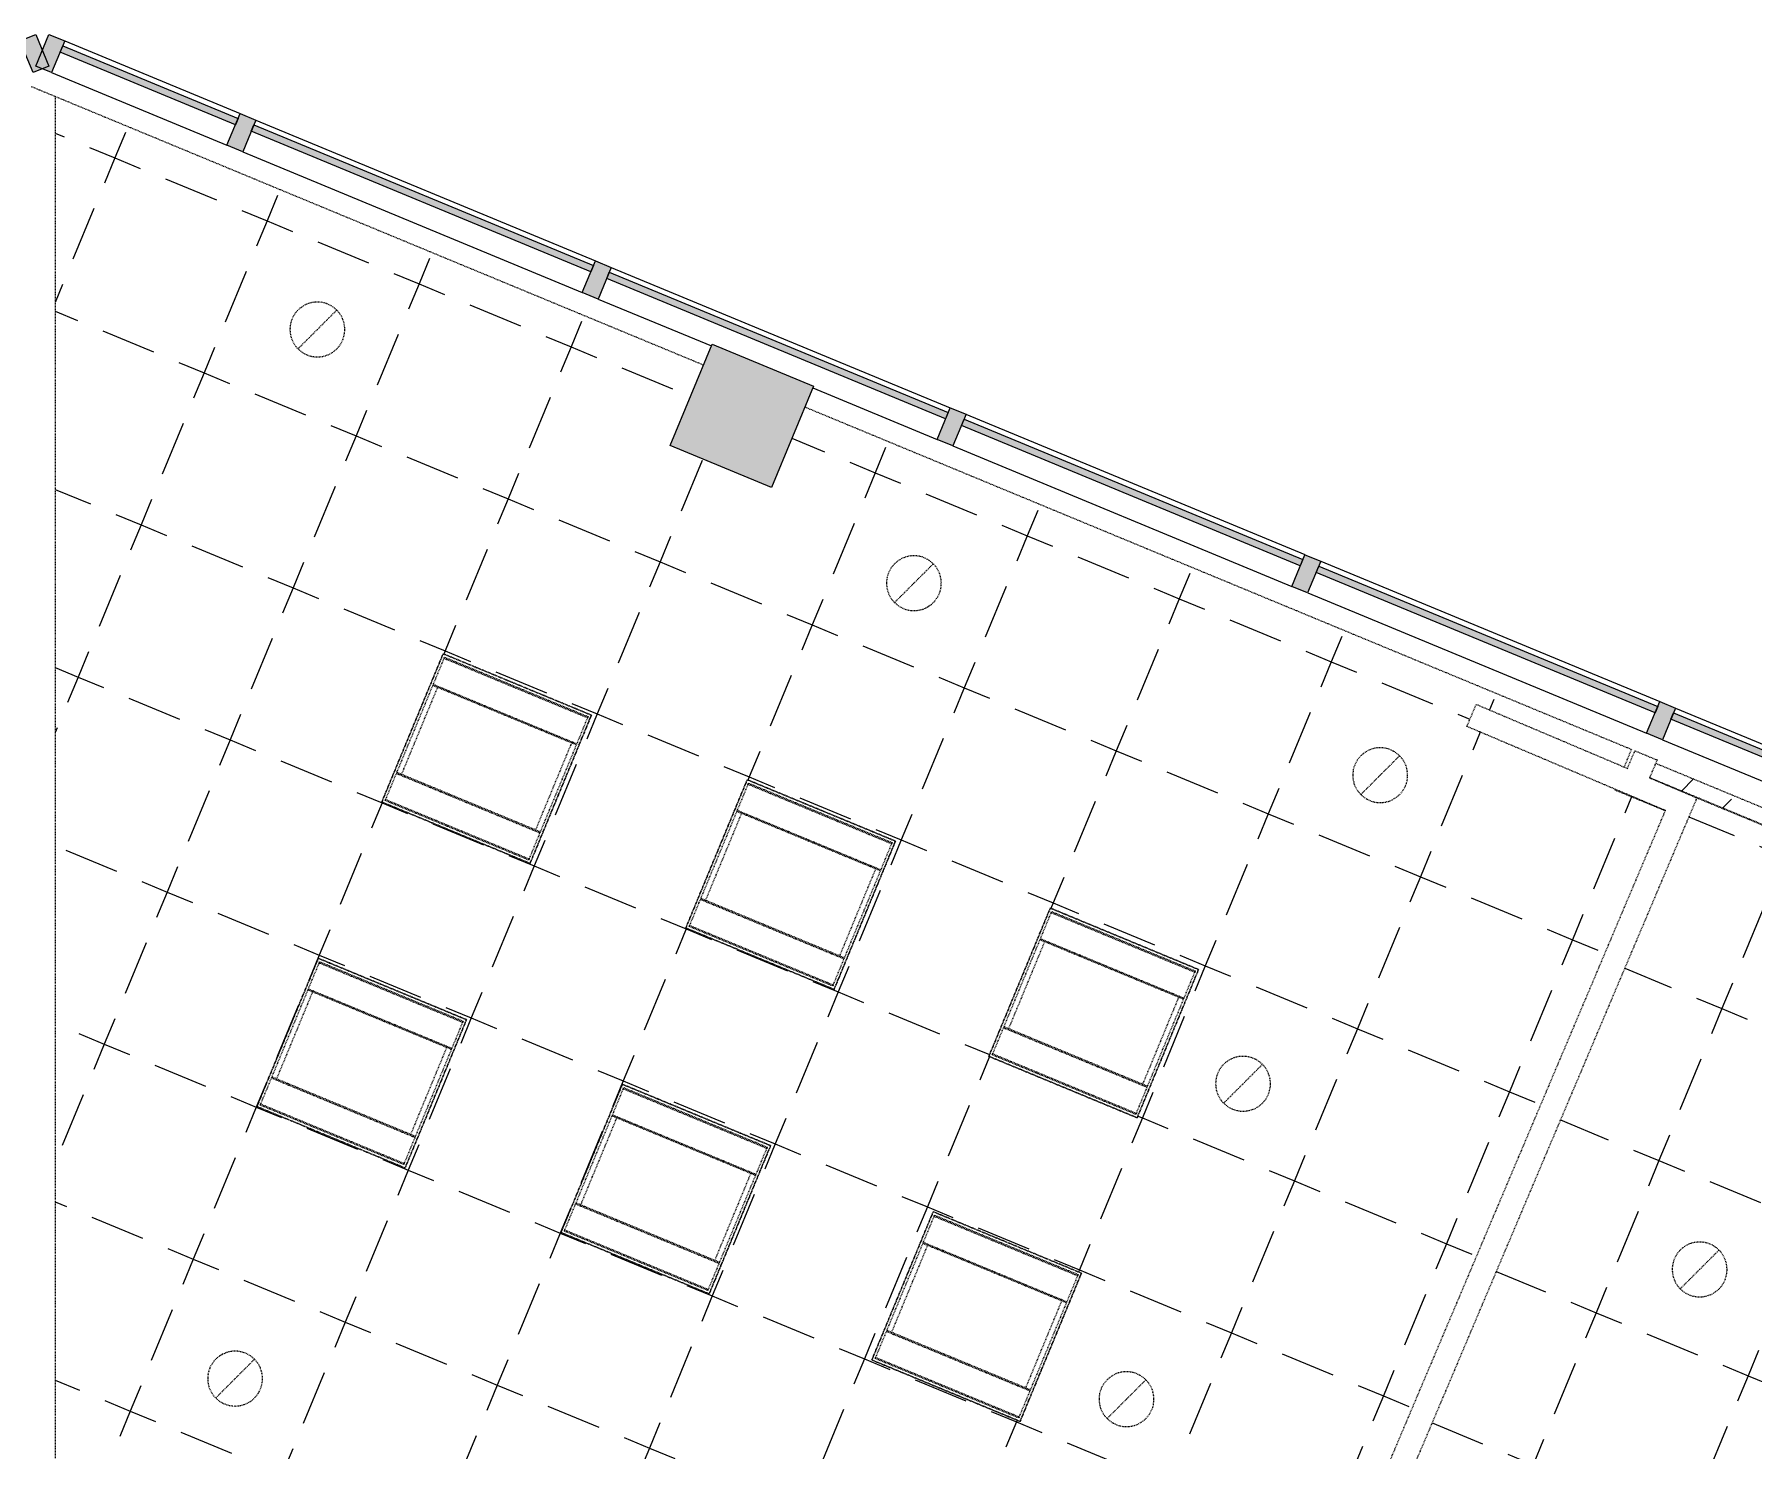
# Model space of a CAD drawing. Header units: inches. Extents: x 488 to 2071, y 800 to 2509.
# Drawn here: x 1496.2 to 1747, y 2302.1 to 2508.6 of the extents above; entities that cross this region are included whole.
import ezdxf

# ---------------------------------------------------------------- set-up
doc = ezdxf.new("R2010")
doc.units = ezdxf.units.IN
doc.header["$MEASUREMENT"] = 0
doc.linetypes.add('Demolished', pattern=[0.1875, 0.125, -0.0625])
for name, color, linetype, lineweight in [('A-CLNG', 13, 'Demolished', 9), ('A-CLNG-PATT', 13, 'Demolished', 9), ('A-GLAZ-CURT', 52, 'Continuous', 13), ('A-GLAZ-CWMG', 51, 'Continuous', 13), ('A-WALL', 113, 'Demolished', 9), ('E-LITE-EQPM', 33, 'Demolished', 9), ('I-WALL', 2, 'Demolished', 9)]:
    doc.layers.add(name, color=color, linetype=linetype, lineweight=lineweight)

# ---------------------------------------------------------------- blocks, each defined once
blk = doc.blocks.new('System Panel - Glazed-5309572-Level 1 REFLECTED CEILING PLAN DEMOLITION')
at = {"layer": 'A-GLAZ-CURT', "lineweight": 9}
blk.add_hatch(color=7, dxfattribs=at).paths.add_polyline_path([(13.84, 0.75), (13.84, 1.75), (-13.84, 1.75), (-13.84, 0.75), (7.68, 0.75)], flags=0)
at = {"layer": 'A-GLAZ-CURT', "color": 8, "lineweight": 20}
for p, q in [((-13.84, 0.75), (-13.84, 1.75)), ((-13.84, 1.75), (13.84, 1.75)), ((13.84, 0.75), (-13.84, 0.75)), ((13.84, 1.75), (13.84, 0.75))]:
    blk.add_line(p, q, dxfattribs=at)
blk = doc.blocks.new('System Panel - Glazed-5309578-Level 1 REFLECTED CEILING PLAN DEMOLITION')
at = {"layer": 'A-GLAZ-CURT', "lineweight": 9}
blk.add_hatch(color=7, dxfattribs=at).paths.add_polyline_path([(26.75, 0.75), (26.75, 1.75), (-26.75, 1.75), (-26.75, 0.75), (5.47, 0.75)], flags=0)
at = {"layer": 'A-GLAZ-CURT', "color": 8, "lineweight": 20}
for p, q in [((-26.75, 0.75), (-26.75, 1.75)), ((-26.75, 1.75), (26.75, 1.75)), ((26.75, 0.75), (-26.75, 0.75)), ((26.75, 1.75), (26.75, 0.75))]:
    blk.add_line(p, q, dxfattribs=at)
blk = doc.blocks.new('System Panel - Glazed-5309579-Level 1 REFLECTED CEILING PLAN DEMOLITION')
at = {"layer": 'A-GLAZ-CURT', "lineweight": 9}
blk.add_hatch(color=7, dxfattribs=at).paths.add_polyline_path([(26.8, 0.75), (26.8, 1.75), (-26.8, 1.75), (-26.8, 0.75), (25.31, 0.75)], flags=0)
at = {"layer": 'A-GLAZ-CURT', "color": 8, "lineweight": 20}
for p, q in [((-26.8, 0.75), (-26.8, 1.75)), ((-26.8, 1.75), (26.8, 1.75)), ((26.8, 0.75), (-26.8, 0.75)), ((26.8, 1.75), (26.8, 0.75))]:
    blk.add_line(p, q, dxfattribs=at)
blk = doc.blocks.new('Rectangular Mullion - 2_5_ x 5_ rectangular-5309582-Level 1 REFLECTED CEILING PLAN DEMOLITION')
at = {"layer": 'A-GLAZ-CWMG', "lineweight": 9}
blk.add_hatch(color=7, dxfattribs=at).paths.add_polyline_path([(-2.5, 2.5), (-1.04, 2.5), (-1.77, 1.77), (0, 0), (0, -2.5), (-2.5, -2.5), (-2.5, 1.77)], flags=0)
at = {"layer": 'A-GLAZ-CWMG', "color": 8, "lineweight": 20}
for p, q in [((0, 2.5), (-2.5, 2.5)), ((-2.5, 2.5), (-2.5, -2.5)), ((0, -2.5), (0, 2.5)), ((-2.5, -2.5), (0, -2.5))]:
    blk.add_line(p, q, dxfattribs=at)
blk = doc.blocks.new('Rectangular Mullion - 2_5_ x 5_ rectangular-5309581-Level 1 REFLECTED CEILING PLAN DEMOLITION')
at = {"layer": 'A-GLAZ-CWMG', "lineweight": 9}
blk.add_hatch(color=7, dxfattribs=at).paths.add_polyline_path([(0, 2.5), (-1.89, 2.5), (-2.5, 2.25), (-2.5, -2.5), (0, -2.5), (0, -1.81)], flags=0)
at = {"layer": 'A-GLAZ-CWMG', "color": 8, "lineweight": 20}
for p, q in [((-2.5, 2.5), (0, 2.5)), ((-2.5, -2.5), (-2.5, 2.5)), ((0, 2.5), (0, -2.5)), ((0, -2.5), (-2.5, -2.5))]:
    blk.add_line(p, q, dxfattribs=at)
blk = doc.blocks.new('Rectangular Mullion - 2_5_ x 5_ rectangular-5309583-Level 1 REFLECTED CEILING PLAN DEMOLITION')
at = {"layer": 'A-GLAZ-CWMG', "lineweight": 9}
blk.add_hatch(color=7, dxfattribs=at).paths.add_polyline_path([(-1.25, 2.5), (1.25, 2.5), (1.25, -2.5), (-1.25, -2.5), (-1.25, -0.75)], flags=0)
at = {"layer": 'A-GLAZ-CWMG', "color": 8, "lineweight": 20}
for p, q in [((1.25, 2.5), (-1.25, 2.5)), ((-1.25, 2.5), (-1.25, -2.5)), ((1.25, -2.5), (1.25, 2.5)), ((-1.25, -2.5), (1.25, -2.5))]:
    blk.add_line(p, q, dxfattribs=at)
blk = doc.blocks.new('Rectangular Mullion - 2_5_ x 5_ rectangular-5308161-Level 1 REFLECTED CEILING PLAN DEMOLITION')
at = {"layer": 'A-GLAZ-CWMG', "lineweight": 9}
for p, q in [((582.68, 2130.13), (632.11, 2150.61)), ((584.6, 2125.52), (634.03, 2145.99))]:
    blk.add_line(p, q, dxfattribs=at)
blk = doc.blocks.new('Rectangular Mullion - 2_5_ x 5_ rectangular-V11-Level 1 REFLECTED CEILING PLAN DEMOLITION')
at = {"layer": 'A-GLAZ-CWMG', "lineweight": 9}
for p, q in [((1580.35, 2474.64), (1629.78, 2454.17)), ((1578.44, 2470.02), (1594.96, 2463.18)), ((1609.74, 2457.05), (1627.86, 2449.55))]:
    blk.add_line(p, q, dxfattribs=at)
blk = doc.blocks.new('Rectangular Mullion - 2_5_ x 5_ rectangular-5308210-Level 1 REFLECTED CEILING PLAN DEMOLITION')
at = {"layer": 'A-GLAZ-CWMG', "lineweight": 9}
for p, q in [((1528.52, 2496.11), (1578.04, 2475.6)), ((1526.61, 2491.49), (1576.13, 2470.98))]:
    blk.add_line(p, q, dxfattribs=at)
blk = doc.blocks.new('Rectangular Mullion - 2_5_ x 5_ rectangular-5308474-Level 1 REFLECTED CEILING PLAN DEMOLITION')
at = {"layer": 'A-GLAZ-CWMG', "lineweight": 9}
for p, q in [((1500.64, 2507.66), (1526.21, 2497.07)), ((1498.73, 2503.04), (1524.3, 2492.45))]:
    blk.add_line(p, q, dxfattribs=at)
blk = doc.blocks.new('L-Recessed Circular - Downlight - 8_-5316616-Level 1 REFLECTED CEILING PLAN DEMOLITION')
at = {"layer": 'E-LITE-EQPM', "color": 7}
for q in [(2.83, 2.83), (-2.83, -2.83)]:
    blk.add_line((0, 0), q, dxfattribs=at)
for start, end in [(360, 180), (180, 360)]:
    blk.add_arc((0, 0), 4, start, end, dxfattribs=at)
blk = doc.blocks.new('L-Recessed-Axis-Duo - 2 x 2-V14-Level 1 REFLECTED CEILING PLAN DEMOLITION')
at = {"layer": 'E-LITE-EQPM', "color": 7}
for p, q in [((-11.7, 11.7), (-11.7, -11.7)), ((11.7, 11.7), (-11.7, 11.7)), ((-11.37, 11.26), (-11.37, 11.27)), ((-11.37, 11.14), (-11.37, 11.26)), ((-11.37, 11.14), (11.38, 11.14)), ((11.32, 11.32), (-11.32, 11.32)), ((-11.32, 11.32), (-11.32, -11.32)), ((11.32, -11.32), (11.32, 11.32)), ((11.38, 11.27), (11.38, 11.26)), ((11.38, 11.26), (11.38, 11.14)), ((11.7, -11.7), (11.7, 11.7)), ((-11.32, 7.03), (11.32, 7.03)), ((-11.32, 7.02), (11.32, 7.02)), ((-11.32, 6.85), (11.32, 6.85)), ((-10.57, 6.87), (-10.57, -6.87)), ((10.57, -6.87), (10.57, 6.87)), ((11.32, -6.85), (-11.32, -6.85)), ((-11.32, -7.02), (11.32, -7.02)), ((-11.32, -7.03), (11.32, -7.03)), ((-11.7, -11.7), (11.7, -11.7)), ((-11.37, -11.26), (-11.37, -11.14)), ((-11.37, -11.14), (11.38, -11.14)), ((-11.37, -11.27), (-11.37, -11.26)), ((-11.32, -11.32), (11.32, -11.32)), ((11.38, -11.14), (11.38, -11.26)), ((11.38, -11.26), (11.38, -11.27))]:
    blk.add_line(p, q, dxfattribs=at)
for points, knots in [([(-11.64, 11.64), (-11.65, 11.65), (-11.65, 11.65), (-11.66, 11.66), (-11.67, 11.67), (-11.68, 11.68), (-11.68, 11.68), (-11.69, 11.69), (-11.69, 11.69), (-11.7, 11.7), (-11.7, 11.7), (-11.7, 11.7), (-11.7, 11.7)], [0, 0, 0, 0, 0.166667, 0.25, 0.333333, 0.416667, 0.5, 0.583333, 0.666667, 0.75, 0.833333, 1, 1, 1, 1]), ([(11.64, 11.64), (11.65, 11.65), (11.65, 11.65), (11.66, 11.66), (11.67, 11.67), (11.68, 11.68), (11.68, 11.68), (11.69, 11.69), (11.69, 11.69), (11.7, 11.7), (11.7, 11.7), (11.7, 11.7), (11.7, 11.7)], [0, 0, 0, 0, 0.166667, 0.25, 0.333333, 0.416667, 0.5, 0.583333, 0.666667, 0.75, 0.833333, 1, 1, 1, 1]), ([(-11.7, -11.7), (-11.7, -11.7), (-11.7, -11.7), (-11.7, -11.7), (-11.69, -11.69), (-11.69, -11.69), (-11.68, -11.68), (-11.68, -11.68), (-11.67, -11.67), (-11.66, -11.66), (-11.65, -11.65), (-11.65, -11.65), (-11.64, -11.64)], [-1, -1, -1, -1, -0.833333, -0.75, -0.666667, -0.583333, -0.5, -0.416667, -0.333333, -0.25, -0.166667, 0, 0, 0, 0]), ([(11.64, -11.64), (11.65, -11.65), (11.65, -11.65), (11.66, -11.66), (11.67, -11.67), (11.68, -11.68), (11.68, -11.68), (11.69, -11.69), (11.69, -11.69), (11.7, -11.7), (11.7, -11.7), (11.7, -11.7), (11.7, -11.7)], [0, 0, 0, 0, 0.166667, 0.25, 0.333333, 0.416667, 0.5, 0.583333, 0.666667, 0.75, 0.833333, 1, 1, 1, 1])]:
    blk.add_open_spline(points, degree=3, knots=knots, dxfattribs=at)
blk = doc.blocks.new('L-Recessed-Axis-Duo - 2 x 2-V17-Level 1 REFLECTED CEILING PLAN DEMOLITION')
at = {"layer": 'E-LITE-EQPM', "color": 7}
for p, q in [((-11.7, 11.7), (-11.7, -11.7)), ((11.7, 11.7), (-11.7, 11.7)), ((-11.37, 11.26), (-11.37, 11.27)), ((-11.37, 11.14), (-11.37, 11.26)), ((-11.37, 11.14), (11.38, 11.14)), ((11.32, 11.32), (-11.32, 11.32)), ((-11.32, 11.32), (-11.32, -11.32)), ((11.32, -11.32), (11.32, 11.32)), ((11.38, 11.27), (11.38, 11.26)), ((11.38, 11.26), (11.38, 11.14)), ((11.7, -11.7), (11.7, 11.7)), ((-11.32, 7.03), (11.32, 7.03)), ((-11.32, 7.02), (11.32, 7.02)), ((-11.32, 6.85), (11.32, 6.85)), ((-10.57, 6.87), (-10.57, -6.87)), ((10.57, -6.87), (10.57, 6.87)), ((11.32, -6.85), (-11.32, -6.85)), ((-11.32, -7.02), (11.32, -7.02)), ((-11.32, -7.03), (11.32, -7.03)), ((-11.7, -11.7), (11.7, -11.7)), ((-11.37, -11.26), (-11.37, -11.14)), ((-11.37, -11.14), (11.38, -11.14)), ((-11.37, -11.27), (-11.37, -11.26)), ((-11.32, -11.32), (11.32, -11.32)), ((11.38, -11.14), (11.38, -11.26)), ((11.38, -11.26), (11.38, -11.27))]:
    blk.add_line(p, q, dxfattribs=at)
for points, knots in [([(-11.64, 11.64), (-11.65, 11.65), (-11.65, 11.65), (-11.66, 11.66), (-11.67, 11.67), (-11.68, 11.68), (-11.68, 11.68), (-11.69, 11.69), (-11.69, 11.69), (-11.7, 11.7), (-11.7, 11.7), (-11.7, 11.7), (-11.7, 11.7)], [0, 0, 0, 0, 0.166667, 0.25, 0.333333, 0.416667, 0.5, 0.583333, 0.666667, 0.75, 0.833333, 1, 1, 1, 1]), ([(11.64, 11.64), (11.65, 11.65), (11.65, 11.65), (11.66, 11.66), (11.67, 11.67), (11.68, 11.68), (11.68, 11.68), (11.69, 11.69), (11.69, 11.69), (11.7, 11.7), (11.7, 11.7), (11.7, 11.7), (11.7, 11.7)], [0, 0, 0, 0, 0.166667, 0.25, 0.333333, 0.416667, 0.5, 0.583333, 0.666667, 0.75, 0.833333, 1, 1, 1, 1]), ([(-11.7, -11.7), (-11.7, -11.7), (-11.7, -11.7), (-11.69, -11.69), (-11.69, -11.69), (-11.68, -11.68), (-11.68, -11.68), (-11.67, -11.67), (-11.66, -11.66), (-11.65, -11.65), (-11.65, -11.65), (-11.64, -11.64)], [-0.8333333, -0.8333333, -0.8333333, -0.8333333, -0.75, -0.6666667, -0.5833333, -0.5, -0.4166667, -0.3333333, -0.25, -0.1666667, 0, 0, 0, 0]), ([(11.64, -11.64), (11.65, -11.65), (11.65, -11.65), (11.66, -11.66), (11.67, -11.67), (11.68, -11.68), (11.68, -11.68), (11.69, -11.69), (11.69, -11.69), (11.7, -11.7), (11.7, -11.7), (11.7, -11.7)], [0, 0, 0, 0, 0.1666667, 0.25, 0.3333333, 0.4166667, 0.5, 0.5833333, 0.6666667, 0.75, 0.8333333, 0.8333333, 0.8333333, 0.8333333])]:
    blk.add_open_spline(points, degree=3, knots=knots, dxfattribs=at)
blk = doc.blocks.new('L-Recessed-Axis-Duo - 2 x 2-4559999-Level 1 REFLECTED CEILING PLAN DEMOLITION')
at = {"layer": 'E-LITE-EQPM', "color": 7}
for p, q in [((-11.7, 11.7), (-11.7, -11.7)), ((11.7, 11.7), (-11.7, 11.7)), ((-11.37, 11.26), (-11.37, 11.27)), ((-11.37, 11.14), (-11.37, 11.26)), ((-11.37, 11.14), (11.38, 11.14)), ((11.32, 11.32), (-11.32, 11.32)), ((-11.32, 11.32), (-11.32, -11.32)), ((11.32, -11.32), (11.32, 11.32)), ((11.38, 11.27), (11.38, 11.26)), ((11.38, 11.26), (11.38, 11.14)), ((11.7, -11.7), (11.7, 11.7)), ((-11.32, 7.03), (11.32, 7.03)), ((-11.32, 7.02), (11.32, 7.02)), ((-11.32, 6.85), (11.32, 6.85)), ((-10.57, 6.87), (-10.57, -6.87)), ((10.57, -6.87), (10.57, 6.87)), ((11.32, -6.85), (-11.32, -6.85)), ((-11.32, -7.02), (11.32, -7.02)), ((-11.32, -7.03), (11.32, -7.03)), ((-11.7, -11.7), (11.7, -11.7)), ((-11.37, -11.26), (-11.37, -11.14)), ((-11.37, -11.14), (11.38, -11.14)), ((-11.37, -11.27), (-11.37, -11.26)), ((-11.32, -11.32), (11.32, -11.32)), ((11.38, -11.14), (11.38, -11.26)), ((11.38, -11.26), (11.38, -11.27))]:
    blk.add_line(p, q, dxfattribs=at)
for points, knots in [([(-11.64, 11.64), (-11.65, 11.65), (-11.65, 11.65), (-11.66, 11.66), (-11.67, 11.67), (-11.68, 11.68), (-11.68, 11.68), (-11.69, 11.69), (-11.69, 11.69), (-11.7, 11.7), (-11.7, 11.7), (-11.7, 11.7), (-11.7, 11.7)], [0, 0, 0, 0, 0.166667, 0.25, 0.333333, 0.416667, 0.5, 0.583333, 0.666667, 0.75, 0.833333, 1, 1, 1, 1]), ([(11.64, 11.64), (11.65, 11.65), (11.65, 11.65), (11.66, 11.66), (11.67, 11.67), (11.68, 11.68), (11.68, 11.68), (11.69, 11.69), (11.69, 11.69), (11.7, 11.7), (11.7, 11.7), (11.7, 11.7), (11.7, 11.7)], [0, 0, 0, 0, 0.166667, 0.25, 0.333333, 0.416667, 0.5, 0.583333, 0.666667, 0.75, 0.833333, 1, 1, 1, 1]), ([(-11.7, -11.7), (-11.7, -11.7), (-11.7, -11.7), (-11.69, -11.69), (-11.69, -11.69), (-11.68, -11.68), (-11.68, -11.68), (-11.67, -11.67), (-11.66, -11.66), (-11.65, -11.65), (-11.65, -11.65), (-11.64, -11.64)], [-0.8333333, -0.8333333, -0.8333333, -0.8333333, -0.75, -0.6666667, -0.5833333, -0.5, -0.4166667, -0.3333333, -0.25, -0.1666667, 0, 0, 0, 0]), ([(11.64, -11.64), (11.65, -11.65), (11.65, -11.65), (11.66, -11.66), (11.67, -11.67), (11.68, -11.68), (11.68, -11.68), (11.69, -11.69), (11.69, -11.69), (11.7, -11.7), (11.7, -11.7), (11.7, -11.7), (11.7, -11.7)], [0, 0, 0, 0, 0.166667, 0.25, 0.333333, 0.416667, 0.5, 0.583333, 0.666667, 0.75, 0.833333, 1, 1, 1, 1])]:
    blk.add_open_spline(points, degree=3, knots=knots, dxfattribs=at)

msp = doc.modelspace()

# ---------------------------------------------------------------- hatches: boundary and pattern name
at = {"layer": 'A-CLNG-PATT', "lineweight": 13}
h = msp.add_hatch(dxfattribs=at)
h.set_pattern_fill('FP_2', color=10, style=0, pattern_type=2)
h.set_pattern_definition([(337.5, (1582.078, 2355.964), (12.9887, -31.3575), [4, -4, 8, -4, -4]), (337.5, (1582.078, 2355.964), (12.9887, -31.3575), [-20, 4, 0]), (247.5, (1582.078, 2355.964), (-31.3575, -12.9887), [4, -4, 8, -4, -4]), (247.5, (1582.078, 2355.964), (-31.3575, -12.9887), [-20, 4, 0])])
h.paths.add_polyline_path([(1657.78, 2215.3), (1734.09, 2395.42), (1726.69, 2398.45), (1726.69, 2398.56), (1705.14, 2407.69), (1706.5, 2410.91), (1728.06, 2401.77), (1729.13, 2404.35), (1608.59, 2454.28), (1603.73, 2442.55), (1588.95, 2448.67), (1593.81, 2460.41), (1499.24, 2499.58), (1499.24, 2280.31), (1599.65, 2239.14)], flags=0)
h.paths.add_polyline_path([(1636.49, 2263.58), (1635.46, 2263.72), (1634.49, 2264.12), (1633.66, 2264.75), (1633.03, 2265.58), (1632.63, 2266.54), (1632.49, 2267.58), (1632.63, 2268.61), (1633.03, 2269.58), (1633.66, 2270.41), (1634.49, 2271.04), (1635.46, 2271.44), (1636.49, 2271.58), (1637.53, 2271.44), (1638.49, 2271.04), (1639.32, 2270.41), (1639.97, 2269.55), (1640.36, 2268.61), (1640.49, 2267.58), (1640.36, 2266.54), (1639.96, 2265.58), (1639.32, 2264.75), (1638.49, 2264.12), (1637.53, 2263.72)], flags=0)
h.paths.add_polyline_path([(1571.49, 2290.58), (1570.46, 2290.72), (1569.49, 2291.12), (1568.66, 2291.75), (1568.03, 2292.58), (1567.63, 2293.54), (1567.49, 2294.58), (1567.63, 2295.61), (1568.03, 2296.58), (1568.66, 2297.41), (1569.49, 2298.04), (1570.46, 2298.44), (1571.49, 2298.58), (1572.53, 2298.44), (1573.49, 2298.04), (1574.32, 2297.41), (1574.96, 2296.58), (1575.36, 2295.61), (1575.49, 2294.58), (1575.36, 2293.54), (1574.96, 2292.58), (1574.32, 2291.75), (1573.49, 2291.12), (1572.53, 2290.72)], flags=0)
h.paths.add_polyline_path([(1655.49, 2305.58), (1654.46, 2305.72), (1653.49, 2306.12), (1652.66, 2306.75), (1652.03, 2307.58), (1651.63, 2308.54), (1651.49, 2309.58), (1651.63, 2310.61), (1652.03, 2311.58), (1652.66, 2312.41), (1653.49, 2313.04), (1654.46, 2313.44), (1655.49, 2313.58), (1656.53, 2313.44), (1657.49, 2313.04), (1658.32, 2312.41), (1658.96, 2311.58), (1659.36, 2310.61), (1659.49, 2309.58), (1659.36, 2308.54), (1658.96, 2307.58), (1658.32, 2306.75), (1657.49, 2306.12), (1656.53, 2305.72)], flags=0)
h.paths.add_polyline_path([(1639.97, 2306.34), (1618.35, 2315.3), (1627.3, 2336.92), (1648.92, 2327.96), (1640.67, 2308.05)], flags=0)
h.paths.add_polyline_path([(1525.49, 2308.58), (1524.46, 2308.72), (1523.49, 2309.12), (1522.66, 2309.75), (1522.03, 2310.58), (1521.63, 2311.54), (1521.49, 2312.58), (1521.63, 2313.61), (1522.03, 2314.58), (1522.66, 2315.41), (1523.49, 2316.04), (1524.46, 2316.44), (1525.49, 2316.58), (1526.54, 2316.44), (1527.49, 2316.04), (1528.32, 2315.41), (1528.96, 2314.58), (1529.36, 2313.61), (1529.49, 2312.58), (1529.36, 2311.54), (1528.96, 2310.58), (1528.32, 2309.75), (1527.49, 2309.12), (1526.53, 2308.72)], flags=0)
h.paths.add_polyline_path([(1594.63, 2324.94), (1573.01, 2333.89), (1581.97, 2355.51), (1603.59, 2346.56), (1596.04, 2328.34)], flags=0)
h.paths.add_polyline_path([(1550.29, 2343.3), (1528.67, 2352.26), (1537.62, 2373.88), (1559.24, 2364.93), (1551.09, 2345.25)], flags=0)
h.paths.add_polyline_path([(1657.04, 2350.62), (1635.42, 2359.58), (1644.38, 2381.2), (1666, 2372.24), (1657.5, 2351.72)], flags=0)
h.paths.add_polyline_path([(1672.49, 2351.58), (1671.46, 2351.72), (1670.49, 2352.12), (1669.66, 2352.75), (1669.03, 2353.58), (1668.63, 2354.54), (1668.49, 2355.58), (1668.63, 2356.61), (1669.03, 2357.58), (1669.66, 2358.41), (1670.49, 2359.04), (1671.46, 2359.44), (1672.49, 2359.58), (1673.53, 2359.44), (1674.49, 2359.04), (1675.32, 2358.41), (1675.96, 2357.58), (1676.36, 2356.61), (1676.49, 2355.58), (1676.36, 2354.54), (1675.96, 2353.58), (1675.32, 2352.75), (1674.49, 2352.12), (1673.53, 2351.72), (1673.33, 2351.69)], flags=0)
h.paths.add_polyline_path([(1612.85, 2369.35), (1591.22, 2378.3), (1600.18, 2399.92), (1621.8, 2390.97), (1613.08, 2369.92)], flags=0)
h.paths.add_polyline_path([(1568.5, 2387.71), (1546.88, 2396.67), (1555.83, 2418.29), (1577.45, 2409.34), (1569.12, 2389.2)], flags=0)
h.paths.add_polyline_path([(1692.49, 2396.58), (1691.46, 2396.72), (1690.49, 2397.12), (1689.66, 2397.75), (1689.03, 2398.58), (1688.63, 2399.54), (1688.49, 2400.58), (1688.63, 2401.61), (1689.03, 2402.58), (1689.66, 2403.41), (1690.49, 2404.04), (1691.49, 2404.45), (1692.49, 2404.58), (1693.53, 2404.44), (1694.49, 2404.04), (1695.32, 2403.41), (1695.96, 2402.58), (1696.36, 2401.61), (1696.49, 2400.58), (1696.36, 2399.54), (1695.86, 2398.45), (1695.32, 2397.75), (1694.49, 2397.12), (1693.53, 2396.72)], flags=0)
h.paths.add_polyline_path([(1624.49, 2424.58), (1623.46, 2424.72), (1622.49, 2425.12), (1621.66, 2425.75), (1621.03, 2426.58), (1620.63, 2427.54), (1620.49, 2428.58), (1620.63, 2429.61), (1621.03, 2430.58), (1621.66, 2431.41), (1622.49, 2432.04), (1623.46, 2432.44), (1624.49, 2432.58), (1625.53, 2432.44), (1626.52, 2432.02), (1627.36, 2431.36), (1627.96, 2430.58), (1628.36, 2429.61), (1628.49, 2428.58), (1628.36, 2427.54), (1627.96, 2426.58), (1627.32, 2425.75), (1626.49, 2425.12), (1625.45, 2424.71)], flags=0)
h.paths.add_polyline_path([(1537.49, 2461.58), (1536.46, 2461.72), (1535.49, 2462.12), (1534.66, 2462.75), (1534.03, 2463.58), (1533.63, 2464.54), (1533.49, 2465.58), (1533.63, 2466.61), (1534.03, 2467.58), (1534.66, 2468.41), (1535.49, 2469.04), (1536.46, 2469.44), (1537.62, 2469.56), (1538.53, 2469.44), (1539.49, 2469.04), (1540.32, 2468.41), (1540.96, 2467.58), (1541.36, 2466.61), (1541.49, 2465.58), (1541.36, 2464.54), (1540.96, 2463.58), (1540.32, 2462.75), (1539.49, 2462.12), (1538.53, 2461.72), (1537.62, 2461.6)], flags=0)
h = msp.add_hatch(dxfattribs=at)
h.set_pattern_fill('FP_3', color=10, style=0, pattern_type=2)
h.set_pattern_definition([(45, (0, 0), (-8.48528, 8.48528), []), (45, (8.485, 0), (-8.48528, 8.48528), [6, -3])])
h.paths.add_polyline_path([(2015.86, 2153.01), (2015.86, 2285.01), (1945.59, 2314.12), (1944.71, 2312), (2012.86, 2283.77), (2012.86, 2153.04), (2015.84, 2153.01)], flags=0)
h.paths.add_polyline_path([(1929.93, 2318.12), (1930.81, 2320.24), (1732.67, 2402.32), (1731.77, 2400.2), (1926.08, 2319.72)], flags=0)
h = msp.add_hatch(dxfattribs=at)
h.set_pattern_fill('FP_1', color=10, style=0, pattern_type=2)
h.set_pattern_definition([(337.5, (1847.8, 2244.89), (12.9887, -31.3575), [4, -4, 8, -4, -4]), (337.5, (1847.8, 2244.89), (12.9887, -31.3575), [-20, 4, 0]), (247.5, (1847.8, 2244.89), (-31.3575, -12.9887), [4, -4, 8, -4, -4]), (247.5, (1847.8, 2244.89), (-31.3575, -12.9887), [-20, 4, 0])])
h.paths.add_polyline_path([(1872.7, 2153.04), (2012.86, 2153.04), (2012.86, 2283.71), (1944.69, 2311.94), (1940.86, 2302.71), (1926.08, 2308.83), (1929.91, 2318.07), (1738.68, 2397.28), (1661.02, 2213.97), (1682.85, 2205.02), (1688.16, 2219.62), (1702.25, 2224.79), (1702.93, 2225.07), (1709.04, 2210.3), (1708.44, 2210.01), (1708.27, 2209.64), (1702.84, 2196.82), (1809.59, 2153.04), (1823.25, 2153.04)], flags=0)
h.paths.add_polyline_path([(1825.68, 2166.54), (1807.25, 2211.04), (1808.86, 2211.71), (1827.3, 2167.21)], flags=0)
h.paths.add_polyline_path([(1858.15, 2170.92), (1857.12, 2171.05), (1856.15, 2171.45), (1855.32, 2172.09), (1854.69, 2172.92), (1854.29, 2173.88), (1854.15, 2174.92), (1854.29, 2175.95), (1854.69, 2176.92), (1855.32, 2177.75), (1856.15, 2178.38), (1857.12, 2178.78), (1858.15, 2178.92), (1859.19, 2178.78), (1860.15, 2178.38), (1860.98, 2177.75), (1861.62, 2176.92), (1862.02, 2175.95), (1862.15, 2174.92), (1862.02, 2173.88), (1861.62, 2172.92), (1860.98, 2172.09), (1860.15, 2171.45), (1859.19, 2171.05)], flags=0)
h.paths.add_polyline_path([(1910.84, 2174.36), (1909.81, 2174.5), (1908.84, 2174.9), (1908.02, 2175.53), (1907.38, 2176.36), (1906.98, 2177.33), (1906.84, 2178.36), (1906.98, 2179.4), (1907.38, 2180.36), (1908.02, 2181.19), (1908.84, 2181.82), (1909.81, 2182.22), (1910.84, 2182.36), (1911.88, 2182.22), (1912.84, 2181.82), (1913.67, 2181.19), (1914.31, 2180.36), (1914.71, 2179.4), (1914.84, 2178.36), (1914.71, 2177.33), (1914.31, 2176.36), (1913.67, 2175.53), (1912.84, 2174.9), (1911.88, 2174.5)], flags=0)
h.paths.add_polyline_path([(1881.5, 2188.69), (1866.13, 2225.81), (1860.84, 2213.04), (1839.22, 2221.99), (1848.17, 2243.61), (1869.79, 2234.66), (1867.07, 2228.09), (1883.12, 2189.36)], flags=0)
h.paths.add_polyline_path([(1904.84, 2195.23), (1883.22, 2204.18), (1892.18, 2225.8), (1913.8, 2216.85), (1905.35, 2196.46)], flags=0)
h.paths.add_polyline_path([(1769.46, 2207.66), (1768.42, 2207.79), (1767.46, 2208.19), (1766.63, 2208.83), (1766, 2209.66), (1765.6, 2210.62), (1765.46, 2211.66), (1765.6, 2212.69), (1766, 2213.66), (1766.63, 2214.48), (1767.46, 2215.12), (1768.42, 2215.52), (1769.46, 2215.66), (1770.49, 2215.52), (1771.46, 2215.12), (1772.29, 2214.48), (1772.92, 2213.66), (1773.32, 2212.69), (1773.46, 2211.66), (1773.32, 2210.62), (1772.92, 2209.66), (1772.29, 2208.83), (1771.46, 2208.19), (1770.49, 2207.79)], flags=0)
h.paths.add_polyline_path([(1936.98, 2211.67), (1933.24, 2220.7), (1932.5, 2220.13), (1931.64, 2219.76), (1930.73, 2219.59), (1929.8, 2219.64), (1928.9, 2219.9), (1928.09, 2220.36), (1927.41, 2221), (1926.86, 2221.89), (1926.57, 2222.75), (1926.47, 2223.58), (1926.62, 2224.6), (1926.86, 2225.3), (1927.32, 2226.05), (1927.94, 2226.68), (1928.68, 2227.16), (1929.51, 2227.46), (1930.39, 2227.58), (1924.32, 2242.24), (1923.45, 2240.15), (1901.83, 2249.1), (1910.78, 2270.72), (1932.4, 2261.77), (1925.28, 2244.49), (1932.52, 2227.02), (1933.33, 2226.38), (1933.95, 2225.56), (1934.34, 2224.6), (1934.47, 2223.58), (1934.44, 2223.08), (1934.35, 2222.6), (1938.6, 2212.34)], flags=0)
h.paths.add_polyline_path([(1816.64, 2231.76), (1795.02, 2240.72), (1803.97, 2262.34), (1825.6, 2253.38), (1817.07, 2232.8)], flags=0)
h.paths.add_polyline_path([(1703.36, 2236.35), (1702.32, 2236.49), (1701.36, 2236.89), (1700.53, 2237.52), (1699.9, 2238.35), (1699.5, 2239.32), (1699.36, 2240.35), (1699.5, 2241.39), (1699.9, 2242.35), (1700.53, 2243.18), (1701.43, 2243.85), (1702.32, 2244.22), (1703.36, 2244.35), (1704.4, 2244.22), (1705.36, 2243.82), (1706.19, 2243.18), (1706.82, 2242.35), (1707.22, 2241.39), (1707.36, 2240.35), (1707.22, 2239.32), (1706.82, 2238.35), (1706.19, 2237.52), (1705.36, 2236.89), (1704.4, 2236.49)], flags=0)
h.paths.add_polyline_path([(1772.44, 2250.48), (1750.82, 2259.44), (1759.78, 2281.06), (1781.4, 2272.11), (1773.8, 2253.76)], flags=0)
h.paths.add_polyline_path([(1879.44, 2257.96), (1857.82, 2266.91), (1866.78, 2288.53), (1888.4, 2279.58), (1880.58, 2260.71)], flags=0)
h.paths.add_polyline_path([(1947.47, 2264.58), (1946.43, 2264.72), (1945.47, 2265.12), (1944.64, 2265.75), (1944.01, 2266.58), (1943.61, 2267.54), (1943.47, 2268.58), (1943.61, 2269.61), (1944.01, 2270.58), (1944.64, 2271.41), (1945.47, 2272.04), (1946.43, 2272.44), (1947.47, 2272.58), (1948.51, 2272.44), (1949.47, 2272.04), (1950.3, 2271.41), (1950.93, 2270.58), (1951.33, 2269.61), (1951.47, 2268.58), (1951.33, 2267.54), (1950.93, 2266.58), (1950.3, 2265.75), (1949.47, 2265.12), (1948.51, 2264.72)], flags=0)
h.paths.add_polyline_path([(1835.25, 2276.68), (1813.63, 2285.64), (1822.58, 2307.26), (1844.2, 2298.3), (1835.62, 2277.57)], flags=0)
h.paths.add_polyline_path([(1721.67, 2279.72), (1720.63, 2279.85), (1719.67, 2280.25), (1718.84, 2280.89), (1718.2, 2281.72), (1717.81, 2282.68), (1717.67, 2283.72), (1717.81, 2284.75), (1718.2, 2285.72), (1718.9, 2286.6), (1719.67, 2287.18), (1720.63, 2287.58), (1721.67, 2287.72), (1722.7, 2287.58), (1723.67, 2287.18), (1724.5, 2286.55), (1725.13, 2285.72), (1725.53, 2284.75), (1725.67, 2283.72), (1725.53, 2282.68), (1725.13, 2281.72), (1724.5, 2280.89), (1723.67, 2280.25), (1722.7, 2279.85)], flags=0)
h.paths.add_polyline_path([(1791.05, 2295.4), (1769.43, 2304.36), (1778.38, 2325.98), (1800, 2317.03), (1792.08, 2297.91)], flags=0)
h.paths.add_polyline_path([(1892.4, 2312.32), (1891.37, 2312.46), (1890.4, 2312.86), (1889.58, 2313.49), (1888.94, 2314.32), (1888.54, 2315.29), (1888.4, 2316.32), (1888.54, 2317.36), (1888.94, 2318.32), (1889.58, 2319.15), (1890.4, 2319.79), (1891.37, 2320.19), (1892.4, 2320.32), (1893.44, 2320.19), (1894.4, 2319.79), (1895.23, 2319.15), (1895.87, 2318.32), (1896.27, 2317.36), (1896.4, 2316.32), (1896.27, 2315.29), (1895.87, 2314.32), (1895.23, 2313.49), (1894.4, 2312.86), (1893.44, 2312.46)], flags=0)
h.paths.add_polyline_path([(1739.08, 2324.5), (1738.05, 2324.63), (1737.08, 2325.03), (1736.25, 2325.67), (1735.62, 2326.5), (1735.22, 2327.46), (1735.08, 2328.5), (1735.22, 2329.53), (1735.62, 2330.5), (1736.25, 2331.32), (1737.08, 2331.96), (1738.05, 2332.36), (1739.08, 2332.5), (1740.12, 2332.36), (1741.08, 2331.96), (1741.91, 2331.32), (1742.54, 2330.5), (1742.94, 2329.53), (1743.08, 2328.5), (1742.94, 2327.46), (1742.54, 2326.5), (1741.91, 2325.67), (1741.08, 2325.03), (1740.12, 2324.63)], flags=0)
h.paths.add_polyline_path([(1825.89, 2339.88), (1824.85, 2340.01), (1823.89, 2340.41), (1823.06, 2341.05), (1822.42, 2341.88), (1822.02, 2342.84), (1821.89, 2343.88), (1822.02, 2344.91), (1822.42, 2345.88), (1823.06, 2346.7), (1823.89, 2347.34), (1824.85, 2347.74), (1825.89, 2347.88), (1826.92, 2347.74), (1827.89, 2347.34), (1828.71, 2346.7), (1829.35, 2345.88), (1829.75, 2344.91), (1829.89, 2343.88), (1829.75, 2342.84), (1829.35, 2341.88), (1828.71, 2341.05), (1827.89, 2340.41), (1826.92, 2340.01)], flags=0)
h.paths.add_polyline_path([(1758.67, 2368.35), (1757.63, 2368.49), (1756.63, 2368.92), (1755.84, 2369.52), (1755.2, 2370.35), (1754.81, 2371.32), (1754.67, 2372.35), (1754.81, 2373.39), (1755.2, 2374.35), (1755.84, 2375.18), (1756.67, 2375.82), (1757.63, 2376.22), (1758.67, 2376.35), (1759.7, 2376.22), (1760.67, 2375.82), (1761.5, 2375.18), (1762.13, 2374.35), (1762.53, 2373.39), (1762.67, 2372.35), (1762.53, 2371.32), (1762.13, 2370.35), (1761.5, 2369.52), (1760.67, 2368.89), (1759.7, 2368.49)], flags=0)
at = {"layer": 'A-WALL', "linetype": 'Continuous'}
msp.add_hatch(color=250, dxfattribs=at).paths.add_polyline_path([(1603.73, 2442.55), (1609.85, 2457.33), (1595.07, 2463.45), (1588.95, 2448.67)], flags=0)

# ---------------------------------------------------------------- linework, layer by layer
at = {"layer": 'A-CLNG', "color": 7}
for p, q in [((1499.24, 2499.58), (1593.81, 2460.41)), ((1608.59, 2454.28), (1729.13, 2404.35)), ((1555.83, 2418.29), (1546.88, 2396.67)), ((1577.45, 2409.34), (1555.83, 2418.29)), ((1568.5, 2387.71), (1577.45, 2409.34)), ((1729.13, 2404.35), (1728.06, 2401.77)), ((1732.67, 2402.32), (1930.81, 2320.24)), ((1600.18, 2399.92), (1591.22, 2378.3)), ((1621.8, 2390.97), (1600.18, 2399.92)), ((1929.93, 2318.12), (1731.77, 2400.2)), ((1726.72, 2398.54), (1726.69, 2398.45)), ((1726.69, 2398.45), (1734.09, 2395.42)), ((1738.68, 2397.28), (1929.91, 2318.07)), ((1546.88, 2396.67), (1568.5, 2387.71)), ((1612.85, 2369.35), (1621.8, 2390.97)), ((1644.38, 2381.2), (1635.42, 2359.58)), ((1666, 2372.24), (1644.38, 2381.2)), ((1591.22, 2378.3), (1612.85, 2369.35)), ((1537.62, 2373.88), (1528.67, 2352.26)), ((1559.24, 2364.93), (1537.62, 2373.88)), ((1657.04, 2350.62), (1666, 2372.24)), ((1550.29, 2343.3), (1559.24, 2364.93)), ((1635.42, 2359.58), (1657.04, 2350.62)), ((1581.97, 2355.51), (1573.01, 2333.89)), ((1603.59, 2346.56), (1581.97, 2355.51)), ((1528.67, 2352.26), (1550.29, 2343.3)), ((1594.63, 2324.94), (1603.59, 2346.56)), ((1627.3, 2336.92), (1618.35, 2315.3)), ((1648.92, 2327.96), (1627.3, 2336.92)), ((1573.01, 2333.89), (1594.63, 2324.94)), ((1639.97, 2306.34), (1648.92, 2327.96)), ((1618.35, 2315.3), (1639.97, 2306.34))]:
    msp.add_line(p, q, dxfattribs=at)
for centre, start, end in [((1537.49, 2465.58), 0, 180), ((1537.49, 2465.58), 180, 0), ((1624.49, 2428.58), 0, 180), ((1624.49, 2428.58), 180, 0), ((1692.49, 2400.58), 0, 180), ((1692.49, 2400.58), 180, 0), ((1672.49, 2355.58), 0, 180), ((1672.49, 2355.58), 180, 0), ((1739.08, 2328.5), 0, 180), ((1739.08, 2328.5), 180, 0), ((1525.49, 2312.58), 0, 180), ((1525.49, 2312.58), 180, 0), ((1655.49, 2309.58), 0, 180), ((1655.49, 2309.58), 180, 0)]:
    msp.add_arc(centre, 4, start, end, dxfattribs=at)
at = {"layer": 'A-WALL', "color": 8, "linetype": 'Continuous', "lineweight": 20}
for p, q in [((1588.95, 2448.67), (1595.07, 2463.45)), ((1595.07, 2463.45), (1609.85, 2457.33)), ((1609.85, 2457.33), (1603.73, 2442.55)), ((1603.73, 2442.55), (1588.95, 2448.67))]:
    msp.add_line(p, q, dxfattribs=at)
at = {"layer": 'I-WALL', "color": 250, "lineweight": 20}
for p, q in [((1495.74, 2501.03), (1499.24, 2499.58)), ((1499.24, 2499.58), (1499.24, 2280.31)), ((1705.14, 2407.69), (1706.5, 2410.91)), ((1706.5, 2410.91), (1728.55, 2401.57)), ((1734.09, 2395.42), (1705.14, 2407.69)), ((1728.55, 2401.57), (1729.64, 2404.14)), ((1729.64, 2404.14), (1732.88, 2402.8)), ((1732.88, 2402.8), (1731.77, 2400.2)), ((1731.77, 2400.2), (1738.68, 2397.28)), ((1738.68, 2397.28), (1661.02, 2213.97)), ((1657.78, 2215.3), (1734.09, 2395.42))]:
    msp.add_line(p, q, dxfattribs=at)

# ---------------------------------------------------------------- block references
at = {"layer": 'A-GLAZ-CURT', "lineweight": 9, "rotation": 337.4999999999997}
for name, p in [('System Panel - Glazed-5309572-Level 1 REFLECTED CEILING PLAN DEMOLITION', (1512.47, 2500.05)), ('System Panel - Glazed-5309579-Level 1 REFLECTED CEILING PLAN DEMOLITION', (1552.33, 2483.54)), ('System Panel - Glazed-5309578-Level 1 REFLECTED CEILING PLAN DEMOLITION', (1604.11, 2462.09)), ('System Panel - Glazed-5309578-Level 1 REFLECTED CEILING PLAN DEMOLITION', (1655.84, 2440.66)), ('System Panel - Glazed-5309578-Level 1 REFLECTED CEILING PLAN DEMOLITION', (1707.58, 2419.23)), ('System Panel - Glazed-5309578-Level 1 REFLECTED CEILING PLAN DEMOLITION', (1759.32, 2397.8))]:
    msp.add_blockref(name, p, dxfattribs=at)
at = {"layer": 'A-GLAZ-CWMG', "lineweight": 9, "extrusion": (0, 0, -1)}
for name, p, rotation in [('Rectangular Mullion - 2_5_ x 5_ rectangular-5309582-Level 1 REFLECTED CEILING PLAN DEMOLITION', (-1497.37, 2506.31), 157.5000000000444), ('Rectangular Mullion - 2_5_ x 5_ rectangular-5309583-Level 1 REFLECTED CEILING PLAN DEMOLITION', (-1526.41, 2494.28), 202.5000000000003), ('Rectangular Mullion - 2_5_ x 5_ rectangular-5309583-Level 1 REFLECTED CEILING PLAN DEMOLITION', (-1578.24, 2472.81), 202.5000000000003), ('Rectangular Mullion - 2_5_ x 5_ rectangular-5309583-Level 1 REFLECTED CEILING PLAN DEMOLITION', (-1629.98, 2451.38), 202.5000000000003), ('Rectangular Mullion - 2_5_ x 5_ rectangular-5309583-Level 1 REFLECTED CEILING PLAN DEMOLITION', (-1681.71, 2429.95), 202.5000000000003), ('Rectangular Mullion - 2_5_ x 5_ rectangular-5309583-Level 1 REFLECTED CEILING PLAN DEMOLITION', (-1733.45, 2408.52), 202.5000000000003)]:
    msp.add_blockref(name, p, dxfattribs=dict(at, rotation=rotation))
at = {"layer": 'A-GLAZ-CWMG', "lineweight": 9}
for name, p, rotation in [('Rectangular Mullion - 2_5_ x 5_ rectangular-5309581-Level 1 REFLECTED CEILING PLAN DEMOLITION', (1497.37, 2506.31), 157.4999999999997), ('Rectangular Mullion - 2_5_ x 5_ rectangular-5308161-Level 1 REFLECTED CEILING PLAN DEMOLITION', (-286.17, 1359), 315.0000000000438), ('Rectangular Mullion - 2_5_ x 5_ rectangular-5308161-Level 1 REFLECTED CEILING PLAN DEMOLITION', (-234.43, 1337.57), 315.0000000000441), ('Rectangular Mullion - 2_5_ x 5_ rectangular-5308161-Level 1 REFLECTED CEILING PLAN DEMOLITION', (-182.69, 1316.14), 315.0000000000438)]:
    msp.add_blockref(name, p, dxfattribs=dict(at, rotation=rotation))
for name in ['Rectangular Mullion - 2_5_ x 5_ rectangular-5308474-Level 1 REFLECTED CEILING PLAN DEMOLITION', 'Rectangular Mullion - 2_5_ x 5_ rectangular-5308210-Level 1 REFLECTED CEILING PLAN DEMOLITION', 'Rectangular Mullion - 2_5_ x 5_ rectangular-V11-Level 1 REFLECTED CEILING PLAN DEMOLITION']:
    msp.add_blockref(name, (0, 0), dxfattribs=at)
at = {"layer": 'E-LITE-EQPM', "color": 7}
for p in [(1537.49, 2465.58), (1624.49, 2428.58), (1692.49, 2400.58), (1672.49, 2355.58), (1739.08, 2328.5), (1525.49, 2312.58), (1655.49, 2309.58)]:
    msp.add_blockref('L-Recessed Circular - Downlight - 8_-5316616-Level 1 REFLECTED CEILING PLAN DEMOLITION', p, dxfattribs=at)
at = {"layer": 'E-LITE-EQPM', "color": 7, "extrusion": (0, 0, -1), "rotation": 202.5000000000013}
for name, p in [('L-Recessed-Axis-Duo - 2 x 2-V17-Level 1 REFLECTED CEILING PLAN DEMOLITION', (-1562.17, 2403)), ('L-Recessed-Axis-Duo - 2 x 2-V14-Level 1 REFLECTED CEILING PLAN DEMOLITION', (-1606.51, 2384.63)), ('L-Recessed-Axis-Duo - 2 x 2-4559999-Level 1 REFLECTED CEILING PLAN DEMOLITION', (-1650.71, 2365.91)), ('L-Recessed-Axis-Duo - 2 x 2-V14-Level 1 REFLECTED CEILING PLAN DEMOLITION', (-1543.95, 2358.59)), ('L-Recessed-Axis-Duo - 2 x 2-V14-Level 1 REFLECTED CEILING PLAN DEMOLITION', (-1588.3, 2340.22)), ('L-Recessed-Axis-Duo - 2 x 2-V14-Level 1 REFLECTED CEILING PLAN DEMOLITION', (-1633.64, 2321.63))]:
    msp.add_blockref(name, p, dxfattribs=at)

doc.saveas('drawing.dxf')
